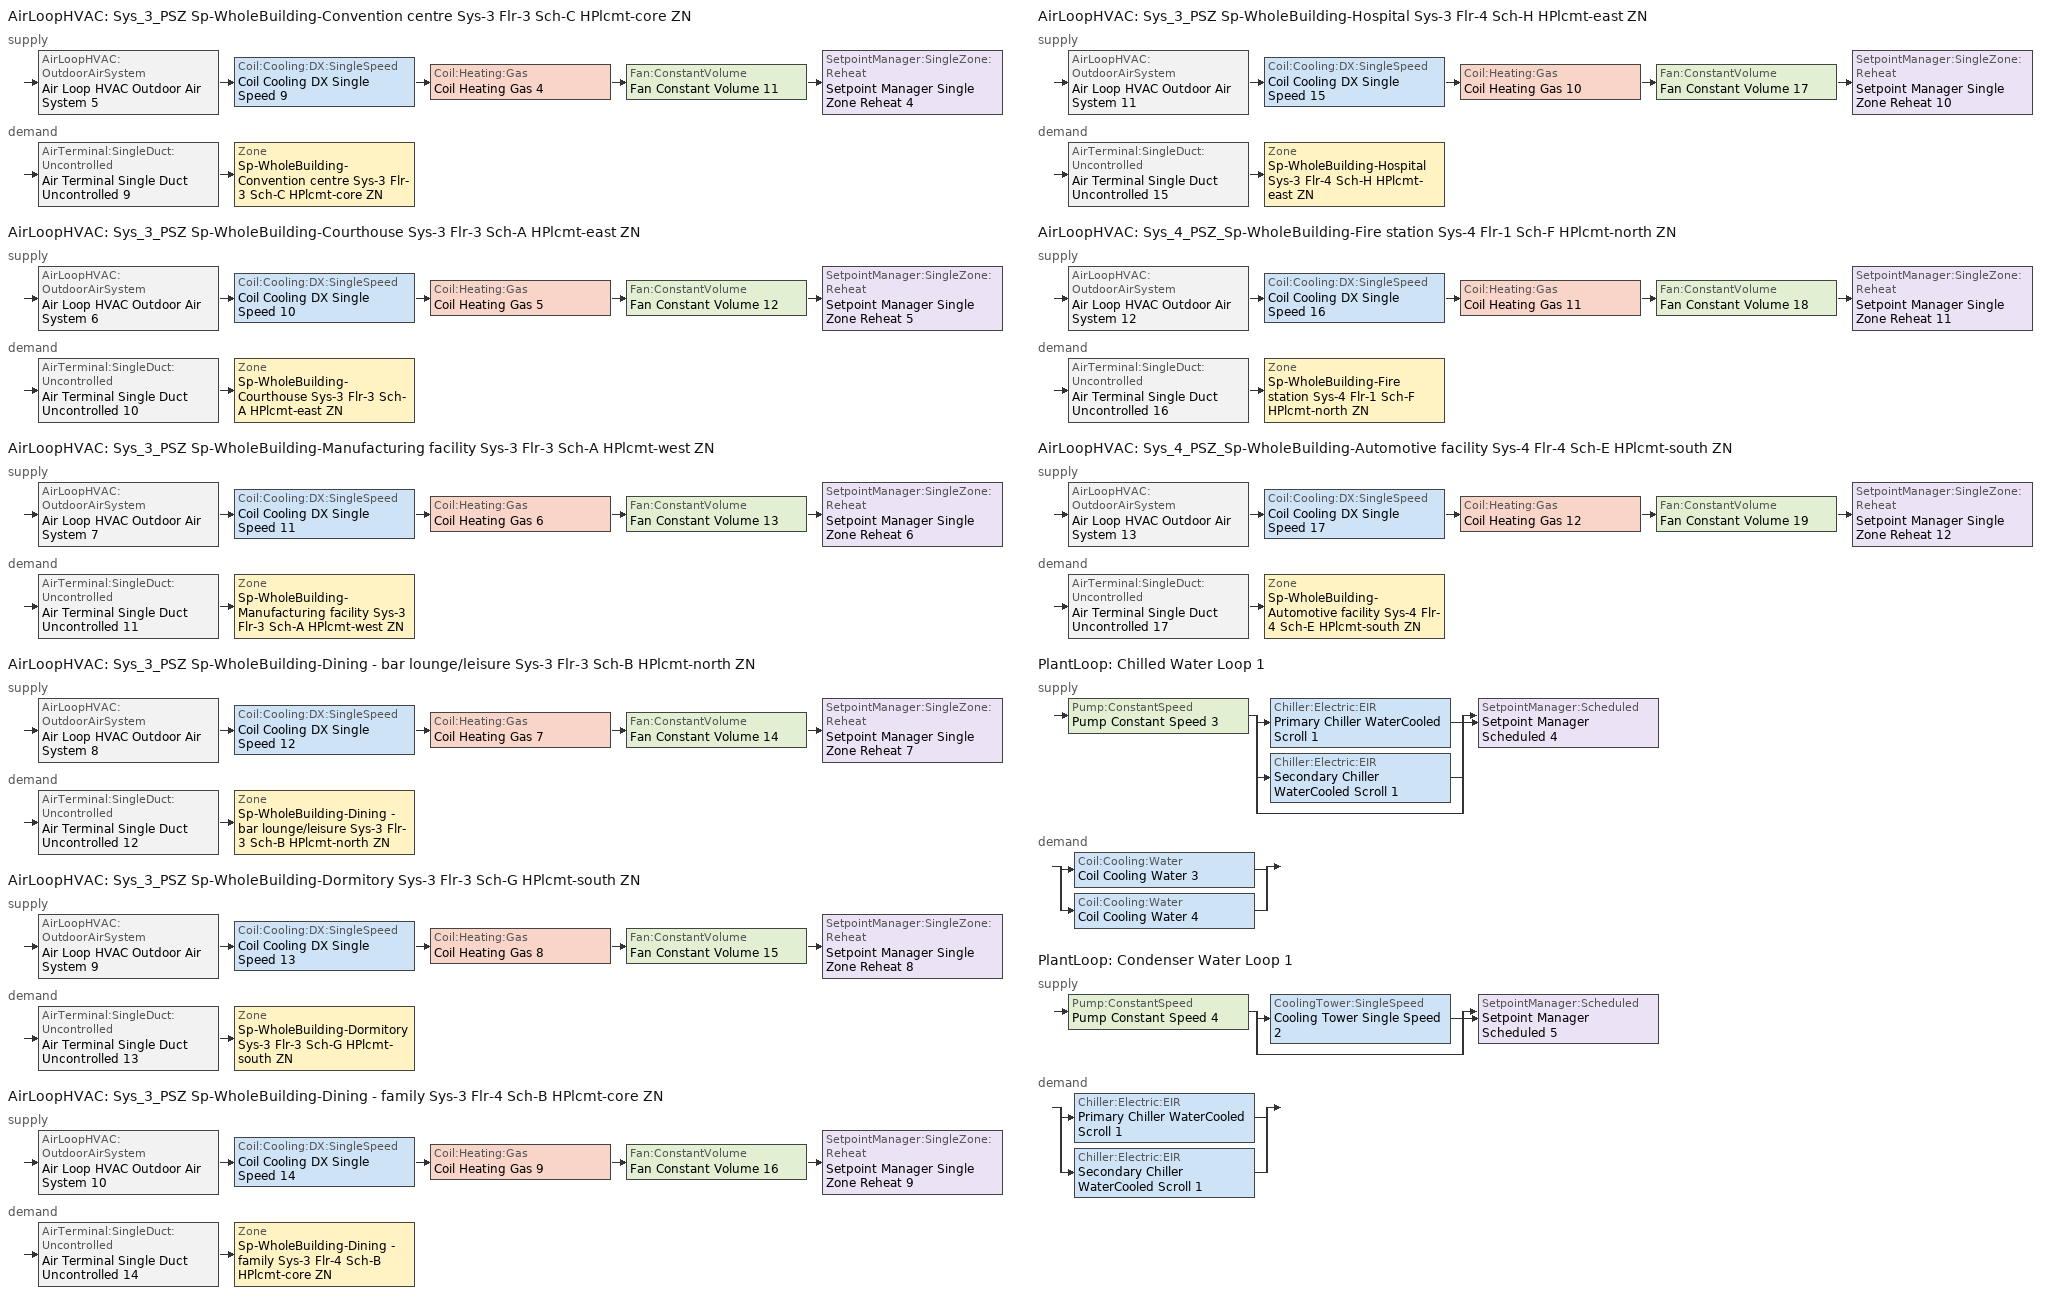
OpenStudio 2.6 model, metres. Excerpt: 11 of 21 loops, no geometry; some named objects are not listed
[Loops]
AirLoopHVAC 'Sys_3_PSZ Sp-WholeBuilding-Convention centre Sys-3 Flr-3 Sch-C HPlcmt-core ZN'
 supply: AirLoopHVAC:OutdoorAirSystem 'Air Loop HVAC Outdoor Air System 5' > Coil:Cooling:DX:SingleSpeed 'Coil Cooling DX Single Speed 9' > Coil:Heating:Gas 'Coil Heating Gas 4' > Fan:ConstantVolume 'Fan Constant Volume 11' > SetpointManager:SingleZone:Reheat 'Setpoint Manager Single Zone Reheat 4'
 demand: AirTerminal:SingleDuct:Uncontrolled 'Air Terminal Single Duct Uncontrolled 9' > Zone 'Sp-WholeBuilding-Convention centre Sys-3 Flr-3 Sch-C HPlcmt-core ZN'
AirLoopHVAC 'Sys_3_PSZ Sp-WholeBuilding-Courthouse Sys-3 Flr-3 Sch-A HPlcmt-east ZN'
 supply: AirLoopHVAC:OutdoorAirSystem 'Air Loop HVAC Outdoor Air System 6' > Coil:Cooling:DX:SingleSpeed 'Coil Cooling DX Single Speed 10' > Coil:Heating:Gas 'Coil Heating Gas 5' > Fan:ConstantVolume 'Fan Constant Volume 12' > SetpointManager:SingleZone:Reheat 'Setpoint Manager Single Zone Reheat 5'
 demand: AirTerminal:SingleDuct:Uncontrolled 'Air Terminal Single Duct Uncontrolled 10' > Zone 'Sp-WholeBuilding-Courthouse Sys-3 Flr-3 Sch-A HPlcmt-east ZN'
AirLoopHVAC 'Sys_3_PSZ Sp-WholeBuilding-Manufacturing facility Sys-3 Flr-3 Sch-A HPlcmt-west ZN'
 supply: AirLoopHVAC:OutdoorAirSystem 'Air Loop HVAC Outdoor Air System 7' > Coil:Cooling:DX:SingleSpeed 'Coil Cooling DX Single Speed 11' > Coil:Heating:Gas 'Coil Heating Gas 6' > Fan:ConstantVolume 'Fan Constant Volume 13' > SetpointManager:SingleZone:Reheat 'Setpoint Manager Single Zone Reheat 6'
 demand: AirTerminal:SingleDuct:Uncontrolled 'Air Terminal Single Duct Uncontrolled 11' > Zone 'Sp-WholeBuilding-Manufacturing facility Sys-3 Flr-3 Sch-A HPlcmt-west ZN'
AirLoopHVAC 'Sys_3_PSZ Sp-WholeBuilding-Dining - bar lounge/leisure Sys-3 Flr-3 Sch-B HPlcmt-north ZN'
 supply: AirLoopHVAC:OutdoorAirSystem 'Air Loop HVAC Outdoor Air System 8' > Coil:Cooling:DX:SingleSpeed 'Coil Cooling DX Single Speed 12' > Coil:Heating:Gas 'Coil Heating Gas 7' > Fan:ConstantVolume 'Fan Constant Volume 14' > SetpointManager:SingleZone:Reheat 'Setpoint Manager Single Zone Reheat 7'
 demand: AirTerminal:SingleDuct:Uncontrolled 'Air Terminal Single Duct Uncontrolled 12' > Zone 'Sp-WholeBuilding-Dining - bar lounge/leisure Sys-3 Flr-3 Sch-B HPlcmt-north ZN'
AirLoopHVAC 'Sys_3_PSZ Sp-WholeBuilding-Dormitory Sys-3 Flr-3 Sch-G HPlcmt-south ZN'
 supply: AirLoopHVAC:OutdoorAirSystem 'Air Loop HVAC Outdoor Air System 9' > Coil:Cooling:DX:SingleSpeed 'Coil Cooling DX Single Speed 13' > Coil:Heating:Gas 'Coil Heating Gas 8' > Fan:ConstantVolume 'Fan Constant Volume 15' > SetpointManager:SingleZone:Reheat 'Setpoint Manager Single Zone Reheat 8'
 demand: AirTerminal:SingleDuct:Uncontrolled 'Air Terminal Single Duct Uncontrolled 13' > Zone 'Sp-WholeBuilding-Dormitory Sys-3 Flr-3 Sch-G HPlcmt-south ZN'
AirLoopHVAC 'Sys_3_PSZ Sp-WholeBuilding-Dining - family Sys-3 Flr-4 Sch-B HPlcmt-core ZN'
 supply: AirLoopHVAC:OutdoorAirSystem 'Air Loop HVAC Outdoor Air System 10' > Coil:Cooling:DX:SingleSpeed 'Coil Cooling DX Single Speed 14' > Coil:Heating:Gas 'Coil Heating Gas 9' > Fan:ConstantVolume 'Fan Constant Volume 16' > SetpointManager:SingleZone:Reheat 'Setpoint Manager Single Zone Reheat 9'
 demand: AirTerminal:SingleDuct:Uncontrolled 'Air Terminal Single Duct Uncontrolled 14' > Zone 'Sp-WholeBuilding-Dining - family Sys-3 Flr-4 Sch-B HPlcmt-core ZN'
AirLoopHVAC 'Sys_3_PSZ Sp-WholeBuilding-Hospital Sys-3 Flr-4 Sch-H HPlcmt-east ZN'
 supply: AirLoopHVAC:OutdoorAirSystem 'Air Loop HVAC Outdoor Air System 11' > Coil:Cooling:DX:SingleSpeed 'Coil Cooling DX Single Speed 15' > Coil:Heating:Gas 'Coil Heating Gas 10' > Fan:ConstantVolume 'Fan Constant Volume 17' > SetpointManager:SingleZone:Reheat 'Setpoint Manager Single Zone Reheat 10'
 demand: AirTerminal:SingleDuct:Uncontrolled 'Air Terminal Single Duct Uncontrolled 15' > Zone 'Sp-WholeBuilding-Hospital Sys-3 Flr-4 Sch-H HPlcmt-east ZN'
AirLoopHVAC 'Sys_4_PSZ_Sp-WholeBuilding-Fire station Sys-4 Flr-1 Sch-F HPlcmt-north ZN'
 supply: AirLoopHVAC:OutdoorAirSystem 'Air Loop HVAC Outdoor Air System 12' > Coil:Cooling:DX:SingleSpeed 'Coil Cooling DX Single Speed 16' > Coil:Heating:Gas 'Coil Heating Gas 11' > Fan:ConstantVolume 'Fan Constant Volume 18' > SetpointManager:SingleZone:Reheat 'Setpoint Manager Single Zone Reheat 11'
 demand: AirTerminal:SingleDuct:Uncontrolled 'Air Terminal Single Duct Uncontrolled 16' > Zone 'Sp-WholeBuilding-Fire station Sys-4 Flr-1 Sch-F HPlcmt-north ZN'
AirLoopHVAC 'Sys_4_PSZ_Sp-WholeBuilding-Automotive facility Sys-4 Flr-4 Sch-E HPlcmt-south ZN'
 supply: AirLoopHVAC:OutdoorAirSystem 'Air Loop HVAC Outdoor Air System 13' > Coil:Cooling:DX:SingleSpeed 'Coil Cooling DX Single Speed 17' > Coil:Heating:Gas 'Coil Heating Gas 12' > Fan:ConstantVolume 'Fan Constant Volume 19' > SetpointManager:SingleZone:Reheat 'Setpoint Manager Single Zone Reheat 12'
 demand: AirTerminal:SingleDuct:Uncontrolled 'Air Terminal Single Duct Uncontrolled 17' > Zone 'Sp-WholeBuilding-Automotive facility Sys-4 Flr-4 Sch-E HPlcmt-south ZN'
PlantLoop 'Chilled Water Loop 1'
 supply: Pump:ConstantSpeed 'Pump Constant Speed 3' > split
  | Chiller:Electric:EIR 'Primary Chiller WaterCooled Scroll 1'
  | Chiller:Electric:EIR 'Secondary Chiller WaterCooled Scroll 1'
  | bypass
  join > SetpointManager:Scheduled 'Setpoint Manager Scheduled 4'
 demand: split
  | Coil:Cooling:Water 'Coil Cooling Water 3'
  | Coil:Cooling:Water 'Coil Cooling Water 4'
PlantLoop 'Condenser Water Loop 1'
 supply: Pump:ConstantSpeed 'Pump Constant Speed 4' > split
  | CoolingTower:SingleSpeed 'Cooling Tower Single Speed 2'
  | bypass
  join > SetpointManager:Scheduled 'Setpoint Manager Scheduled 5'
 demand: split
  | Chiller:Electric:EIR 'Primary Chiller WaterCooled Scroll 1'
  | Chiller:Electric:EIR 'Secondary Chiller WaterCooled Scroll 1'
[Sizing:Zone] Zone Cooling Design Supply Air Temperature Input Method=SupplyAirTemperature; Zone Cooling Design Supply Air Temperature {C}=13; Zone Cooling Design Supply Air Temperature Difference {deltaC}=11.11; Zone Heating Design Supply Air Temperature Input Method=SupplyAirTemperature; Zone Heating Design Supply Air Temperature {C}=43; Zone Heating Design Supply Air Temperature Difference {deltaC}=11.11; Zone Cooling Design Supply Air Humidity Ratio {kg-H2O/kg-air}=0.0085; Zone Heating Design Supply Air Humidity Ratio {kg-H2O/kg-air}=0.008; Zone Heating Sizing Factor=1.3; Zone Cooling Sizing Factor=1.1; Cooling Design Air Flow Method=DesignDay; Heating Design Air Flow Method=DesignDay; Account for Dedicated Outdoor Air System=No; Dedicated Outdoor Air System Control Strategy=NeutralSupplyAir; Dedicated Outdoor Air Low Setpoint Temperature for Design {C}=autosize; Dedicated Outdoor Air High Setpoint Temperature for Design {C}=autosize
Sp-WholeBuilding-Convention centre Sys-3 Flr-3 Sch-C HPlcmt-core ZN; Sp-WholeBuilding-Courthouse Sys-3 Flr-3 Sch-A HPlcmt-east ZN; Sp-WholeBuilding-Manufacturing facility Sys-3 Flr-3 Sch-A HPlcmt-west ZN; Sp-WholeBuilding-Dining - bar lounge/leisure Sys-3 Flr-3 Sch-B HPlcmt-north ZN; Sp-WholeBuilding-Dormitory Sys-3 Flr-3 Sch-G HPlcmt-south ZN; Sp-WholeBuilding-Dining - family Sys-3 Flr-4 Sch-B HPlcmt-core ZN; Sp-WholeBuilding-Hospital Sys-3 Flr-4 Sch-H HPlcmt-east ZN; Sp-WholeBuilding-Fire station Sys-4 Flr-1 Sch-F HPlcmt-north ZN; Sp-WholeBuilding-Automotive facility Sys-4 Flr-4 Sch-E HPlcmt-south ZN
[Zone equipment]
Sp-WholeBuilding-Convention centre Sys-3 Flr-3 Sch-C HPlcmt-core ZN: Air Terminal Single Duct Uncontrolled 9, Zone HVAC Baseboard Convective Water 7
Sp-WholeBuilding-Courthouse Sys-3 Flr-3 Sch-A HPlcmt-east ZN: Air Terminal Single Duct Uncontrolled 10, Zone HVAC Baseboard Convective Water 8
Sp-WholeBuilding-Manufacturing facility Sys-3 Flr-3 Sch-A HPlcmt-west ZN: Air Terminal Single Duct Uncontrolled 11, Zone HVAC Baseboard Convective Water 9
Sp-WholeBuilding-Dining - bar lounge/leisure Sys-3 Flr-3 Sch-B HPlcmt-north ZN: Air Terminal Single Duct Uncontrolled 12, Zone HVAC Baseboard Convective Water 10
Sp-WholeBuilding-Dormitory Sys-3 Flr-3 Sch-G HPlcmt-south ZN: Air Terminal Single Duct Uncontrolled 13, Zone HVAC Baseboard Convective Water 11
Sp-WholeBuilding-Dining - family Sys-3 Flr-4 Sch-B HPlcmt-core ZN: Air Terminal Single Duct Uncontrolled 14, Zone HVAC Baseboard Convective Water 12
Sp-WholeBuilding-Hospital Sys-3 Flr-4 Sch-H HPlcmt-east ZN: Air Terminal Single Duct Uncontrolled 15, Zone HVAC Baseboard Convective Water 13
Sp-WholeBuilding-Fire station Sys-4 Flr-1 Sch-F HPlcmt-north ZN: Air Terminal Single Duct Uncontrolled 16, Zone HVAC Baseboard Convective Water 14
Sp-WholeBuilding-Automotive facility Sys-4 Flr-4 Sch-E HPlcmt-south ZN: Air Terminal Single Duct Uncontrolled 17, Zone HVAC Baseboard Convective Water 15
[PlantLoop] Glycol Concentration=0; Plant Loop Volume {m3}=Autocalculate; Load Distribution Scheme=Optimal
Chilled Water Loop 1; Condenser Water Loop 1
[Sizing:Plant] Loop Design Temperature Difference {deltaC}=6; Sizing Option=NonCoincident; Zone Timesteps in Averaging Window=1; Coincident Sizing Factor Mode=None
Name | Loop Type | Design Loop Exit Temperature {C}
Chilled Water Loop 1 | Cooling | 7
Condenser Water Loop 1 | Condenser | 29
[AirLoopHVAC] Availability Schedule=Always On Discrete; Design Supply Air Flow Rate {m3/s}=AutoSize
Sys_3_PSZ Sp-WholeBuilding-Convention centre Sys-3 Flr-3 Sch-C HPlcmt-core ZN; Sys_3_PSZ Sp-WholeBuilding-Courthouse Sys-3 Flr-3 Sch-A HPlcmt-east ZN; Sys_3_PSZ Sp-WholeBuilding-Manufacturing facility Sys-3 Flr-3 Sch-A HPlcmt-west ZN; Sys_3_PSZ Sp-WholeBuilding-Dining - bar lounge/leisure Sys-3 Flr-3 Sch-B HPlcmt-north ZN; Sys_3_PSZ Sp-WholeBuilding-Dormitory Sys-3 Flr-3 Sch-G HPlcmt-south ZN; Sys_3_PSZ Sp-WholeBuilding-Dining - family Sys-3 Flr-4 Sch-B HPlcmt-core ZN; Sys_3_PSZ Sp-WholeBuilding-Hospital Sys-3 Flr-4 Sch-H HPlcmt-east ZN; Sys_4_PSZ_Sp-WholeBuilding-Fire station Sys-4 Flr-1 Sch-F HPlcmt-north ZN; Sys_4_PSZ_Sp-WholeBuilding-Automotive facility Sys-4 Flr-4 Sch-E HPlcmt-south ZN
[Sizing:System] Type of Load to Size On=Sensible; Design Outdoor Air Flow Rate {m3/s}=Autosize; Minimum System Air Flow Ratio=1; Preheat Design Temperature {C}=7; Preheat Design Humidity Ratio {kg-H2O/kg-Air}=0.008; Precool Design Temperature {C}=13; Precool Design Humidity Ratio {kg-H2O/kg-Air}=0.008; Central Cooling Design Supply Air Temperature {C}=13; Central Heating Design Supply Air Temperature {C}=43; Sizing Option=NonCoincident; 100% Outdoor Air in Cooling=No; 100% Outdoor Air in Heating=No; Central Cooling Design Supply Air Humidity Ratio {kg-H2O/kg-Air}=0.0085; Central Heating Design Supply Air Humidity Ratio {kg-H2O/kg-Air}=0.008; Cooling Design Air Flow Method=DesignDay; Cooling Design Air Flow Rate {m3/s}=0; Heating Design Air Flow Method=DesignDay; Heating Design Air Flow Rate {m3/s}=0; System Outdoor Air Method=ZoneSum; Zone Maximum Outdoor Air Fraction=1; Cooling Supply Air Flow Rate Per Floor Area {m3/s-m2}=0.00996765; Cooling Fraction of Autosized Cooling Supply Air Flow Rate=1; Cooling Supply Air Flow Rate Per Unit Cooling Capacity {m3/s-W}=3.94755e-05; Heating Supply Air Flow Rate Per Floor Area {m3/s-m2}=0.00996765; Heating Fraction of Autosized Heating Supply Air Flow Rate=1; Heating Fraction of Autosized Cooling Supply Air Flow Rate=1; Heating Supply Air Flow Rate Per Unit Heating Capacity {m3/s-W}=3.15882e-05; Cooling Design Capacity Method=CoolingDesignCapacity; Cooling Design Capacity {W}=autosize; Cooling Design Capacity Per Floor Area {W/m2}=234.7; Fraction of Autosized Cooling Design Capacity=1; Heating Design Capacity Method=HeatingDesignCapacity; Heating Design Capacity {W}=autosize; Heating Design Capacity Per Floor Area {W/m2}=157; Fraction of Autosized Heating Design Capacity=1; Central Cooling Capacity Control Method=OnOff
Sys_3_PSZ Sp-WholeBuilding-Convention centre Sys-3 Flr-3 Sch-C HPlcmt-core ZN; Sys_3_PSZ Sp-WholeBuilding-Courthouse Sys-3 Flr-3 Sch-A HPlcmt-east ZN; Sys_3_PSZ Sp-WholeBuilding-Manufacturing facility Sys-3 Flr-3 Sch-A HPlcmt-west ZN; Sys_3_PSZ Sp-WholeBuilding-Dining - bar lounge/leisure Sys-3 Flr-3 Sch-B HPlcmt-north ZN; Sys_3_PSZ Sp-WholeBuilding-Dormitory Sys-3 Flr-3 Sch-G HPlcmt-south ZN; Sys_3_PSZ Sp-WholeBuilding-Dining - family Sys-3 Flr-4 Sch-B HPlcmt-core ZN; Sys_3_PSZ Sp-WholeBuilding-Hospital Sys-3 Flr-4 Sch-H HPlcmt-east ZN; Sys_4_PSZ_Sp-WholeBuilding-Fire station Sys-4 Flr-1 Sch-F HPlcmt-north ZN; Sys_4_PSZ_Sp-WholeBuilding-Automotive facility Sys-4 Flr-4 Sch-E HPlcmt-south ZN
[Fan:ConstantVolume] Availability Schedule=Always On Discrete; Maximum Flow Rate {m3/s}=AutoSize
Fan Constant Volume 11; Fan Constant Volume 12; Fan Constant Volume 13; Fan Constant Volume 14; Fan Constant Volume 15; Fan Constant Volume 16; Fan Constant Volume 17; Fan Constant Volume 18; Fan Constant Volume 19
[Coil:Cooling:DX:SingleSpeed] Availability Schedule=Always On Discrete; Rated Total Cooling Capacity {W}=autosize; Rated Sensible Heat Ratio=autosize; Rated COP {W/W}=3; Rated Air Flow Rate {m3/s}=autosize; Rated Evaporator Fan Power Per Volume Flow Rate {W/(m3/s)}=773.3; Condenser Type=AirCooled; Evaporative Condenser Effectiveness=0; Evaporative Condenser Air Flow Rate {m3/s}=Autosize; Evaporative Condenser Pump Rated Power Consumption {W}=Autosize; Crankcase Heater Capacity {W}=0; Maximum Outdoor Dry-Bulb Temperature for Crankcase Heater Operation {C}=0; Basin Heater Capacity {W/K}=0; Basin Heater Setpoint Temperature {C}=10
Name | Total Cooling Capacity Function of Temperature Curve | Total Cooling Capacity Function of Flow Fraction Curve | Energy Input Ratio Function of Temperature Curve | Energy Input Ratio Function of Flow Fraction Curve | Part Load Fraction Correlation Curve
Coil Cooling DX Single Speed 9 | Curve Biquadratic 21 | Curve Quadratic 21 | Curve Biquadratic 22 | Curve Quadratic 22 | Curve Quadratic 23
Coil Cooling DX Single Speed 10 | Curve Biquadratic 23 | Curve Quadratic 24 | Curve Biquadratic 24 | Curve Quadratic 25 | Curve Quadratic 26
Coil Cooling DX Single Speed 11 | Curve Biquadratic 25 | Curve Quadratic 27 | Curve Biquadratic 26 | Curve Quadratic 28 | Curve Quadratic 29
Coil Cooling DX Single Speed 12 | Curve Biquadratic 27 | Curve Quadratic 30 | Curve Biquadratic 28 | Curve Quadratic 31 | Curve Quadratic 32
Coil Cooling DX Single Speed 13 | Curve Biquadratic 29 | Curve Quadratic 33 | Curve Biquadratic 30 | Curve Quadratic 34 | Curve Quadratic 35
Coil Cooling DX Single Speed 14 | Curve Biquadratic 31 | Curve Quadratic 36 | Curve Biquadratic 32 | Curve Quadratic 37 | Curve Quadratic 38
Coil Cooling DX Single Speed 15 | Curve Biquadratic 33 | Curve Quadratic 39 | Curve Biquadratic 34 | Curve Quadratic 40 | Curve Quadratic 41
Coil Cooling DX Single Speed 16 | Curve Biquadratic 35 | Curve Quadratic 42 | Curve Biquadratic 36 | Curve Quadratic 43 | Curve Cubic 7
Coil Cooling DX Single Speed 17 | Curve Biquadratic 37 | Curve Quadratic 44 | Curve Biquadratic 38 | Curve Quadratic 45 | Curve Cubic 8
[Controller:OutdoorAir] Minimum Outdoor Air Flow Rate {m3/s}=autosize; Maximum Outdoor Air Flow Rate {m3/s}=Autosize; Economizer Control Type=NoEconomizer; Economizer Control Action Type=ModulateFlow; Economizer Maximum Limit Dry-Bulb Temperature {C}=28; Economizer Maximum Limit Enthalpy {J/kg}=64000; Economizer Minimum Limit Dry-Bulb Temperature {C}=-100; Lockout Type=NoLockout; Minimum Limit Type=FixedMinimum; High Humidity Control=No; Heat Recovery Bypass Control Type=BypassWhenWithinEconomizerLimits
Name | Controller Mechanical Ventilation
Controller Outdoor Air 5 | Controller Mechanical Ventilation 5
Controller Outdoor Air 6 | Controller Mechanical Ventilation 6
Controller Outdoor Air 7 | Controller Mechanical Ventilation 7
Controller Outdoor Air 8 | Controller Mechanical Ventilation 8
Controller Outdoor Air 9 | Controller Mechanical Ventilation 9
Controller Outdoor Air 10 | Controller Mechanical Ventilation 10
Controller Outdoor Air 11 | Controller Mechanical Ventilation 11
Controller Outdoor Air 12 | Controller Mechanical Ventilation 12
Controller Outdoor Air 13 | Controller Mechanical Ventilation 13
[Controller:MechanicalVentilation] Availability Schedule=Always On Discrete; System Outdoor Air Method=ZoneSum
Controller Mechanical Ventilation 5; Controller Mechanical Ventilation 6; Controller Mechanical Ventilation 7; Controller Mechanical Ventilation 8; Controller Mechanical Ventilation 9; Controller Mechanical Ventilation 10; Controller Mechanical Ventilation 11; Controller Mechanical Ventilation 12; Controller Mechanical Ventilation 13
[AirLoopHVAC:OutdoorAirSystem]
Name | Controller
Air Loop HVAC Outdoor Air System 5 | Controller Outdoor Air 5
Air Loop HVAC Outdoor Air System 6 | Controller Outdoor Air 6
Air Loop HVAC Outdoor Air System 7 | Controller Outdoor Air 7
Air Loop HVAC Outdoor Air System 8 | Controller Outdoor Air 8
Air Loop HVAC Outdoor Air System 9 | Controller Outdoor Air 9
Air Loop HVAC Outdoor Air System 10 | Controller Outdoor Air 10
Air Loop HVAC Outdoor Air System 11 | Controller Outdoor Air 11
Air Loop HVAC Outdoor Air System 12 | Controller Outdoor Air 12
Air Loop HVAC Outdoor Air System 13 | Controller Outdoor Air 13
[Controller:WaterCoil] Action=Reverse; Minimum Actuated Flow {m3/s}=0
Name | Water Coil
Controller Water Coil 7 | Coil Cooling Water 3
Controller Water Coil 11 | Coil Cooling Water 4
[SetpointManager:Scheduled] Control Variable=Temperature
Name | Schedule
Setpoint Manager Scheduled 4 | CHW Temp 1
Setpoint Manager Scheduled 5 | CW Temp 1
[AirTerminal:SingleDuct:Uncontrolled] Availability Schedule=Always On Discrete; Maximum Air Flow Rate {m3/s}=AutoSize
Air Terminal Single Duct Uncontrolled 9; Air Terminal Single Duct Uncontrolled 10; Air Terminal Single Duct Uncontrolled 11; Air Terminal Single Duct Uncontrolled 12; Air Terminal Single Duct Uncontrolled 13; Air Terminal Single Duct Uncontrolled 14; Air Terminal Single Duct Uncontrolled 15; Air Terminal Single Duct Uncontrolled 16; Air Terminal Single Duct Uncontrolled 17
[Pump:ConstantSpeed] Rated Flow Rate {m3/s}=autosize; Rated Pump Head {Pa}=179352; Rated Power Consumption {W}=autosize; Motor Efficiency=0.9; Fraction of Motor Inefficiencies to Fluid Stream=0; Pump Control Type=Intermittent; Design Power Sizing Method=PowerPerFlowPerPressure; Design Electric Power per Unit Flow Rate {W/(m3/s)}=348701.1; Design Shaft Power per Unit Flow Rate per Unit Head {W-s/m3-Pa}=1.28205
Pump Constant Speed 3; Pump Constant Speed 4
[Chiller:Electric:EIR] Reference Capacity {W}=Autosize; Reference COP {W/W}=5.5; Condenser Type=WaterCooled; Design Heat Recovery Water Flow Rate {m3/s}=0; Sizing Factor=1; Basin Heater Capacity {W/K}=0; Basin Heater Setpoint Temperature {C}=10
Name | Cooling Capacity Function of Temperature Curve | Electric Input to Cooling Output Ratio Function of Temperature Curve | Electric Input to Cooling Output Ratio Function of Part Load Ratio Curve
Primary Chiller WaterCooled Scroll 1 | Curve Biquadratic 39 | Curve Biquadratic 40 | Curve Quadratic 46
Secondary Chiller WaterCooled Scroll 1 | Curve Biquadratic 41 | Curve Biquadratic 42 | Curve Quadratic 47
[CoolingTower:SingleSpeed]
Cooling Tower Single Speed 2: Design Water Flow Rate {m3/s}=autosize; Design Air Flow Rate {m3/s}=autosize; Fan Power at Design Air Flow Rate {W}=autosize; U-Factor Times Area Value at Design Air Flow Rate {W/K}=autosize; Air Flow Rate in Free Convection Regime {m3/s}=autosize; U-Factor Times Area Value at Free Convection Air Flow Rate {W/K}=autosize; Performance Input Method=UFactorTimesAreaAndDesignWaterFlowRate; Free Convection Capacity {W}=0; Basin Heater Capacity {W/K}=0; Evaporation Loss Mode=LossFactor; Evaporation Loss Factor {percent/K}=0.2; Drift Loss Percent {percent}=0.008; Blowdown Calculation Mode=ConcentrationRatio; Blowdown Concentration Ratio=3; Capacity Control=FanCycling; Number of Cells=1; Cell Control=MinimalCell; Cell Minimum  Water Flow Rate Fraction=0.33; Cell Maximum Water Flow Rate Fraction=2.5; Sizing Factor=1; Free Convection Air Flow Rate Sizing Factor=0.1; Free Convection U-Factor Times Area Value Sizing Factor=0.1; Heat Rejection Capacity and Nominal Capacity Sizing Ratio=1.25; Free Convection Nominal Capacity Sizing Factor=0.1; Design Inlet Air Dry-Bulb Temperature {C}=35; Design Inlet Air Wet-Bulb Temperature {C}=24; Design Approach Temperature {deltaC}=5; Design Range Temperature {deltaC}=6
[Coil:Heating:Gas] Availability Schedule=Always On Discrete; Gas Burner Efficiency=0.8; Nominal Capacity {W}=AutoSize; Parasitic Electric Load {W}=0; Parasitic Gas Load {W}=0
Coil Heating Gas 4; Coil Heating Gas 5; Coil Heating Gas 6; Coil Heating Gas 7; Coil Heating Gas 8; Coil Heating Gas 9; Coil Heating Gas 10; Coil Heating Gas 11; Coil Heating Gas 12
[SetpointManager:SingleZone:Reheat] Minimum Supply Air Temperature {C}=13; Maximum Supply Air Temperature {C}=43
Name | Control Zone
Setpoint Manager Single Zone Reheat 4 | Sp-WholeBuilding-Convention centre Sys-3 Flr-3 Sch-C HPlcmt-core ZN
Setpoint Manager Single Zone Reheat 5 | Sp-WholeBuilding-Courthouse Sys-3 Flr-3 Sch-A HPlcmt-east ZN
Setpoint Manager Single Zone Reheat 6 | Sp-WholeBuilding-Manufacturing facility Sys-3 Flr-3 Sch-A HPlcmt-west ZN
Setpoint Manager Single Zone Reheat 7 | Sp-WholeBuilding-Dining - bar lounge/leisure Sys-3 Flr-3 Sch-B HPlcmt-north ZN
Setpoint Manager Single Zone Reheat 8 | Sp-WholeBuilding-Dormitory Sys-3 Flr-3 Sch-G HPlcmt-south ZN
Setpoint Manager Single Zone Reheat 9 | Sp-WholeBuilding-Dining - family Sys-3 Flr-4 Sch-B HPlcmt-core ZN
Setpoint Manager Single Zone Reheat 10 | Sp-WholeBuilding-Hospital Sys-3 Flr-4 Sch-H HPlcmt-east ZN
Setpoint Manager Single Zone Reheat 11 | Sp-WholeBuilding-Fire station Sys-4 Flr-1 Sch-F HPlcmt-north ZN
Setpoint Manager Single Zone Reheat 12 | Sp-WholeBuilding-Automotive facility Sys-4 Flr-4 Sch-E HPlcmt-south ZN
[Coil:Cooling:Water] Availability Schedule=Always On Discrete
Coil Cooling Water 3; Coil Cooling Water 4
[Schedule:Ruleset]
Name | Default Day Schedule
CHW Temp 1 | Schedule Day 8
CW Temp 1 | Schedule Day 9
[Schedule:Day]
Schedule Day 8; wkdCHW Temp 3; satCHW Temp 3; sunCHW Temp 3: 1, 0, 7, 2, 0, 7, 3, 0, 7, 4, 0, 7, 5, 0, 7, 6, 0, 7, 7, 0, 7, 8, 0, 7, 9, 0, 7, 10, 0, 7, 11, 0, 7, 12, 0, 7, 13, 0, 7, 14, 0, 7, 15, 0, 7, 16, 0, 7, 17, 0, 7, 18, 0, 7, 19, 0, 7, 20, 0, 7, 21, 0, 7, 22, 0, 7, 23, 0, 7, 24, 0, 7
Schedule Day 9; wkdCW Temp 3; satCW Temp 3; sunCW Temp 3: 1, 0, 29, 2, 0, 29, 3, 0, 29, 4, 0, 29, 5, 0, 29, 6, 0, 29, 7, 0, 29, 8, 0, 29, 9, 0, 29, 10, 0, 29, 11, 0, 29, 12, 0, 29, 13, 0, 29, 14, 0, 29, 15, 0, 29, 16, 0, 29, 17, 0, 29, 18, 0, 29, 19, 0, 29, 20, 0, 29, 21, 0, 29, 22, 0, 29, 23, 0, 29, 24, 0, 29
[Schedule:Rule] Date Specification Type=DateRange; Start Month=1; Start Day=1; End Month=12; End Day=31
Name | Schedule Ruleset | Rule Order | Day Schedule | Apply Sunday | Apply Monday | Apply Tuesday | Apply Wednesday | Apply Thursday | Apply Friday | Apply Saturday
wkdCHW Temp rule 1 | CHW Temp 1 | 2 | wkdCHW Temp 3 | No | Yes | Yes | Yes | Yes | Yes | No
satCHW Temprule 1 | CHW Temp 1 | 1 | satCHW Temp 3 | No | No | No | No | No | No | Yes
sunCHW Temprule 1 | CHW Temp 1 | 0 | sunCHW Temp 3 | Yes | No | No | No | No | No | No
wkdCW Temp rule 1 | CW Temp 1 | 2 | wkdCW Temp 3 | No | Yes | Yes | Yes | Yes | Yes | No
satCW Temprule 1 | CW Temp 1 | 1 | satCW Temp 3 | No | No | No | No | No | No | Yes
sunCW Temprule 1 | CW Temp 1 | 0 | sunCW Temp 3 | Yes | No | No | No | No | No | No
[Schedule:Constant]
Always On Discrete: Value=1
[Curve:Biquadratic]
Name | Coefficient1 Constant | Coefficient2 x | Coefficient3 x**2 | Coefficient4 y | Coefficient5 y**2 | Coefficient6 x*y | Minimum Value of x | Maximum Value of x | Minimum Value of y | Maximum Value of y
Curve Biquadratic 21; Curve Biquadratic 23; Curve Biquadratic 25; Curve Biquadratic 27; Curve Biquadratic 29; Curve Biquadratic 31; Curve Biquadratic 33 | 0.942588 | 0.00954335 | 0.00068377 | -0.0110427 | 5.249e-06 | -9.72e-06 | 17 | 22 | 13 | 46
Curve Biquadratic 22; Curve Biquadratic 24; Curve Biquadratic 26; Curve Biquadratic 28; Curve Biquadratic 30; Curve Biquadratic 32; Curve Biquadratic 34 | 0.342414 | 0.034885 | -0.0006237 | 0.00497722 | 0.000437951 | -0.000728028 | 17 | 22 | 13 | 46
Curve Biquadratic 35; Curve Biquadratic 37 | 0.867905 | 0.0142459 | 0.000554364 | -0.00755748 | 3.3048e-05 | -0.000191808 | 13 | 24 | 24 | 46
Curve Biquadratic 36; Curve Biquadratic 38 | 0.116936 | 0.0284933 | -0.000411156 | 0.0214108 | 0.000161028 | -0.000679104 | 13 | 24 | 24 | 46
Curve Biquadratic 39; Curve Biquadratic 41 | 1.02152 | 0.0370359 | 0.000233248 | -0.00389405 | -6.52536e-05 | -0.000268045 | 5 | 10 | 24 | 35
Curve Biquadratic 40; Curve Biquadratic 42 | 0.701769 | -0.00452016 | 0.00053311 | -0.00549821 | 0.000544579 | -0.000729032 | 5 | 10 | 24 | 35
[Curve:Quadratic]
Name | Coefficient1 Constant | Coefficient2 x | Coefficient3 x**2 | Minimum Value of x | Maximum Value of x
Curve Quadratic 21; Curve Quadratic 24; Curve Quadratic 27; Curve Quadratic 30; Curve Quadratic 33; Curve Quadratic 36; Curve Quadratic 39 | 0.8 | 0.2 | 0 | 0.5 | 1.5
Curve Quadratic 22; Curve Quadratic 25; Curve Quadratic 28; Curve Quadratic 31; Curve Quadratic 34; Curve Quadratic 37; Curve Quadratic 40 | 1.1552 | -0.1808 | 0.0256 | 0.5 | 1.5
Curve Quadratic 23; Curve Quadratic 26; Curve Quadratic 29; Curve Quadratic 32; Curve Quadratic 35; Curve Quadratic 38; Curve Quadratic 41 | 0.85 | 0.15 | 0 | 0 | 1
Curve Quadratic 42; Curve Quadratic 43; Curve Quadratic 44; Curve Quadratic 45 | 1 | 0 | 0 | 0 | 1
Curve Quadratic 46; Curve Quadratic 47 | 0.0636912 | 0.584888 | 0.352803 | 0 | 1
[Curve:Cubic] Coefficient1 Constant=0.0277; Coefficient2 x=4.9151; Coefficient3 x**2=-8.184; Coefficient4 x**3=4.2702; Minimum Value of x=0.7; Maximum Value of x=1
Curve Cubic 7; Curve Cubic 8
